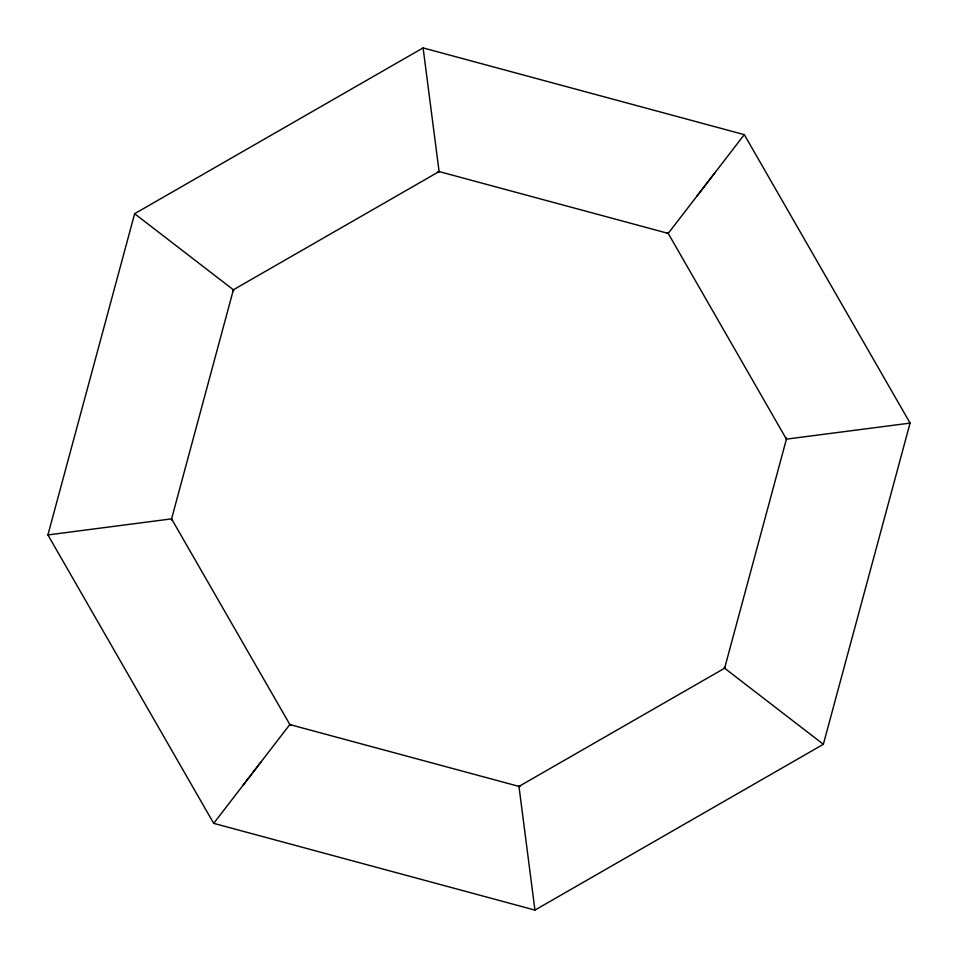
<?xml version="1.0" encoding="UTF-8"?>
<svg xmlns="http://www.w3.org/2000/svg" width="958" height="958" viewBox="0 0 958 958"><rect width="100%" height="100%" fill="white"/><g stroke="black" fill="none" stroke-linecap="round" stroke-linejoin="round"><path stroke-width="1.44" d="M291.268 724.966L289.795 724.583L213.706 823.377L47.912 534.923L134.647 213.706M437.662 172.404L439.135 171.53L233.393 289.783L171.566 518.901L172.404 520.338M520.338 785.596L518.865 786.47L724.607 668.217L786.434 439.099L785.596 437.662M823.353 744.294L910.088 423.065L744.294 134.623L668.205 233.393L666.732 233.034M744.294 134.647L423.065 47.912L134.623 213.706L233.393 289.795L233.01 291.208L233.752 290.058L233.01 291.376M213.706 823.353L534.935 910.088L823.377 744.294L724.607 668.205L724.99 666.792L724.248 667.942L724.99 666.624M243.057 785.249L260.816 762.209M697.185 195.791L714.943 172.751M910.1 423.101L786.422 439.135L668.217 233.393L666.624 233.01M437.866 172.272L439.135 171.566M518.865 786.434L520.134 785.728M47.912 534.935L171.53 518.865L172.272 520.134M668.097 233.369L439.099 171.566L423.101 47.9M289.903 724.631L171.566 518.865M291.376 724.99L289.807 724.571L518.973 786.398L534.935 910.088M786.398 439.027L785.728 437.866"/></g></svg>
